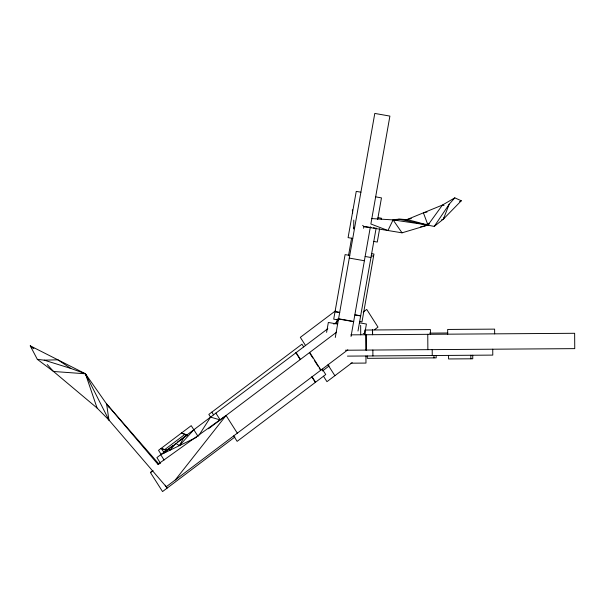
<?xml version="1.0" encoding="UTF-8"?>
<svg xmlns="http://www.w3.org/2000/svg" width="605" height="605" viewBox="0 0 605 605"><rect width="100%" height="100%" fill="white"/><g stroke="black" fill="none" stroke-linecap="round" stroke-linejoin="round"><path stroke-width="0.91" d="M353.774 220.122L353.713 228.962L353.411 227.631M362.645 225.378L364.013 226.595L402.03 232.827L427.969 225.06L428.242 223.253M326.594 332.364L328.341 322.465L337.643 324.106M336.599 323.214L337.356 318.911M348.503 255.718L351.596 238.166M335.283 337.461L374.79 113.43L389.9 116.092L370.873 223.994L387.949 230.52L393.076 219.902C407.195 216.998 420.551 224.296 434.284 226.383L443.374 219.139L461.29 200.769L454.809 197.85L442.459 205.042L406.772 219.645L411.339 218.564M351.036 336.478L370.389 226.724M357.994 331.011L376.151 228.062M377.656 219.502L381.468 197.88L375.66 196.852M379.607 228.819L377.278 242.06L373.784 241.44M381.256 219.486L381.475 218.239L377.989 217.626M364.777 333.325L366.418 324.038L359.438 322.805M363.499 228.221L364.013 226.595L371.478 227.571M441.665 219.796L443.374 219.139L449.205 204.203L454.809 197.85M443.374 219.139L444.153 217.437M175.775 443.359L179.443 445.628L183.943 437.203L327.842 328.689M199.151 434.995L210.563 417.125L208.831 414.41L301.948 344.192L303.68 346.907M434.284 226.383L449.205 204.203M420.634 226.822L427.969 225.06L442.459 205.042L444.047 205.587M175.268 479.962L226.058 415.499L237.319 433.172M175.208 444.04L170.081 450.165L168.409 448.918L164.462 452.895L161.104 448.388L167.071 450.317L187.316 435.048L181.349 433.12L187.316 435.048L183.943 437.203M165.399 452.442L168.409 448.918L172.826 445.583M179.443 445.628L193.827 429.747M425.164 224.697L427.969 225.06L429.361 223.873M335.654 310.72L300.33 337.356L305.525 345.515M161.104 448.388L164.477 449.78L184.722 434.511M167.736 449.424L156.899 457.599L160.264 462.886M177.257 442.24L183.202 437.763M333.847 324.159L337.605 321.323M234.944 436.969L162.548 491.57L150.426 472.543L153.035 470.577M208.445 428.786L336.569 332.168M363.159 312.112L366.728 309.42L377.981 327.093L374.435 329.77M166.209 486.791L347.822 349.834M322.488 370.956L329.135 365.942M352.231 362.614L326.957 381.672L323.493 376.234M150.426 472.543L152.596 470.902M166.246 486.768L108.923 420.029L97.072 408.027L53.512 371.478L37.336 359.347L30.25 345.841L85.449 373.784L106.616 403.989L157.92 464.285L226.058 415.499M163.698 452.464L167.071 450.317L164.477 449.78M459.626 201.631L461.29 200.769M196.527 437.332L160.726 454.71L164.091 459.997M157.92 464.285L160.295 463.362M427.032 212.03L423.402 212.824L427.969 225.06L393.076 219.902L371.561 218.571M37.336 359.347L44.188 360.156L57.853 359.809L70.755 368.407L85.449 373.784L108.923 420.029L106.616 403.989L158.79 463.891M363.159 333.589L364.906 333.574M429.535 333.121L447.768 332.992M350.87 334.852L574.644 333.287L574.75 348.631L345.41 350.234M347.444 356.118L492.788 355.105L492.742 349.206M350.908 363.181L365.98 363.076L365.934 355.99M397.78 220.016L393.076 219.902L402.03 232.827M87.74 378.828L85.449 373.784L53.512 371.478L47.228 364.55M407.49 219.925L398.574 219.169L427.969 225.06L427.175 223.495M373.346 227.813L375.213 228.055M360.898 192.201L356.247 191.377L348.094 237.621L352.745 238.446M371.636 253.639L373.966 254.047L362.002 321.868L359.68 321.459M371.251 255.824L373.572 256.24M365.148 256.475L370.956 257.503M349.75 255.423L345.1 254.607L333.718 319.145L338.369 319.969M349.282 258.078L364.391 260.747M355.695 314.918L360.678 315.795M354.84 314.925L360.648 315.946M335.057 311.575L339.707 312.392M335.026 311.726L339.677 312.543M338.581 318.79L353.691 321.452M338.543 319.001L353.653 321.671M210.563 417.125L220.197 419.923L215.872 413.124M425.3 224.236L427.969 225.06M44.188 360.156L70.755 368.407M33.865 348.722L30.25 345.841L32.133 347.92M106.616 403.989L109.429 407.77M107.357 417.677L108.923 420.029M327.955 364.823L334.883 375.697M322.276 369.103L325.74 374.54L237.137 441.355L233.674 435.918M309.7 352.428L320.952 370.101M309.896 353.418L312.83 358.031M314.298 360.33L318.215 366.479M319.19 368.014L320.658 370.32M312.089 376.786L315.553 382.224M311.877 376.945L315.341 382.383M296.11 352.617L300.435 359.415M295.905 352.768L300.231 359.567M211.841 412.141L213.573 414.856M198.153 436.545L191.225 425.67L158.533 450.324L161.127 454.408M165.263 485.233L167.109 488.129M85.449 373.784L97.072 408.027M352.322 209.761L352.685 213.111M494.663 333.847L494.625 329.128L447.67 329.453L447.7 334.179M472.732 355.248L472.762 358.788L448.577 358.954L448.555 355.415M470.834 355.256L470.856 358.803M436.175 355.498L436.19 357.865L367.318 358.341L367.303 355.982M433.944 355.513L433.959 357.88M432.204 349.63L432.25 355.528M430.458 334.293L430.427 329.574L364.891 330.035L364.921 334.754M427.765 334.315L427.871 349.66M372.861 350.045L372.899 355.944M372.582 329.982L372.612 334.701M372.43 329.982L372.461 334.701M366.123 334.746L366.229 350.091M365.904 334.746L366.01 350.091M360.656 325.339L360.724 334.784"/></g></svg>
